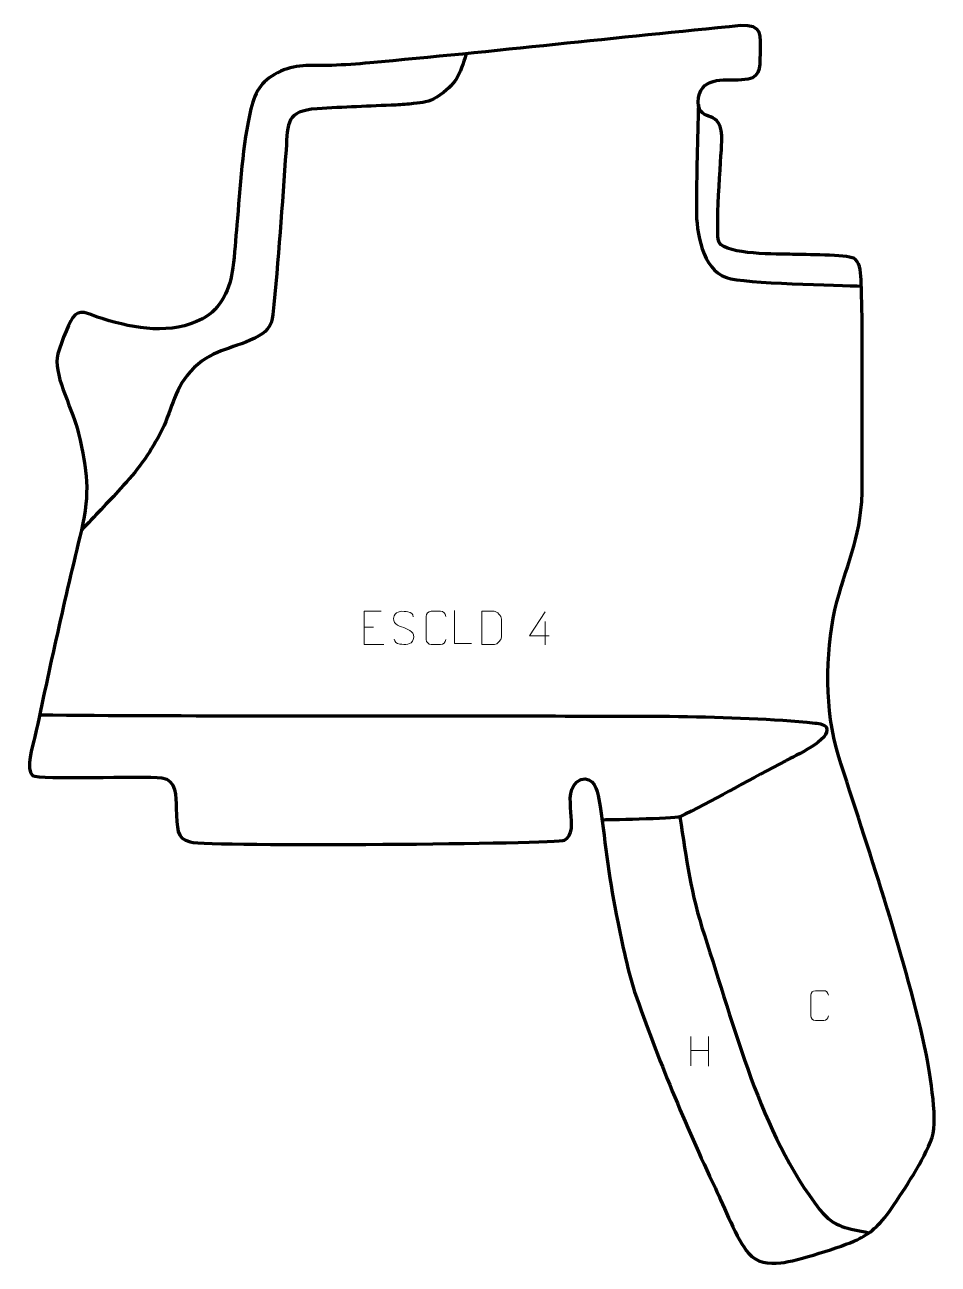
# Model space of a CAD drawing. Header units: millimetres. Extents: x 1025 to 1712, y -71 to 863.
import ezdxf

# ---------------------------------------------------------------- set-up
doc = ezdxf.new("R2010")
doc.units = ezdxf.units.MM
doc.header["$MEASUREMENT"] = 0
doc.layers.add('layer 2', color=7, linetype='Continuous')
doc.layers.add('layer 3', color=7, linetype='Continuous')

msp = doc.modelspace()

# ---------------------------------------------------------------- linework, layer by layer
at = {"layer": 'layer 2', "color": 142, "lineweight": 158}
for points, knots in [([(1357.0333, 841.1524), (1351.9986, 824.6786), (1349.5689, 818.2209), (1334.7851, 808.3515), (1334.7851, 808.3515), (1328.8264, 804.4745), (1324.1523, 804.2935), (1317.3439, 803.5298), (1317.3439, 803.5298), (1312.9124, 803.0018), (1308.5149, 802.6551), (1304.0603, 802.4142), (1304.0603, 802.4142), (1284.2502, 801.5843), (1264.4464, 800.9297), (1244.6612, 799.5855), (1244.6612, 799.5855), (1221.1175, 797.9597), (1222.7226, 789.5921), (1221.2476, 768.6276), (1221.2476, 768.6276), (1218.3367, 727.2549), (1215.4398, 685.8582), (1211.4325, 644.5752), (1211.4325, 644.5752), (1210.5054, 635.2511), (1205.9723, 631.0439), (1197.7371, 626.9547), (1197.7371, 626.9547), (1178.8014, 617.5523), (1165.5176, 619.1921), (1149.0959, 601.5913), (1149.0959, 601.5913), (1136.0111, 586.5943), (1135.1465, 571.3933), (1126.4851, 554.965), (1126.4851, 554.965), (1118.1453, 539.1466), (1108.7552, 526.7003), (1096.7079, 513.5764), (1096.7079, 513.5764), (1086.9278, 503.0461), (1076.9872, 492.6635), (1067.1632, 482.1733)], [0, 0, 0, 0, 0.08333333, 0.08333333, 0.08333333, 0.08333333, 0.16666667, 0.16666667, 0.16666667, 0.16666667, 0.25, 0.25, 0.25, 0.25, 0.33333333, 0.33333333, 0.33333333, 0.33333333, 0.41666667, 0.41666667, 0.41666667, 0.41666667, 0.5, 0.5, 0.5, 0.5, 0.58333333, 0.58333333, 0.58333333, 0.58333333, 0.66666667, 0.66666667, 0.66666667, 0.66666667, 0.75, 0.75, 0.75, 0.75, 0.83333333, 0.83333333, 0.83333333, 0.83333333, 1, 1, 1, 1]), ([(1531.8203, 802.9039), (1531.3118, 776.5506), (1530.3315, 749.9674), (1530.3047, 723.6362), (1530.3047, 723.6362), (1530.2875, 706.6748), (1534.4805, 678.8103), (1553.0894, 672.4328), (1553.0894, 672.4328), (1566.7873, 667.7384), (1637.1328, 666.98), (1655.2945, 666.0332)], [0, 0, 0, 0, 0.25, 0.25, 0.25, 0.25, 0.5, 0.5, 0.5, 0.5, 1, 1, 1, 1]), ([(1035.6533, 343.1439), (1141.5189, 342.0276), (1276.3966, 342.7633), (1402.0835, 342.3329), (1402.0835, 342.3329), (1481.2752, 342.0617), (1556.4994, 343.4014), (1619.5232, 336.9975), (1619.5232, 336.9975), (1623.6972, 336.5734), (1627.1624, 335.6145), (1628.1915, 333.5964), (1628.1915, 333.5964), (1632.7095, 324.736), (1603.8734, 311.9543), (1597.5711, 308.6133), (1597.5711, 308.6133), (1572.3006, 295.2168), (1547.3982, 281.2321), (1521.8909, 268.2657), (1521.8909, 268.2657), (1520.6418, 267.6317), (1519.1393, 266.8249), (1517.8422, 266.3136), (1517.8422, 266.3136), (1513.6089, 264.8584), (1459.8984, 263.9324), (1459.8984, 263.9324)], [0, 0, 0, 0, 0.125, 0.125, 0.125, 0.125, 0.25, 0.25, 0.25, 0.25, 0.375, 0.375, 0.375, 0.375, 0.5, 0.5, 0.5, 0.5, 0.625, 0.625, 0.625, 0.625, 0.75, 0.75, 0.75, 0.75, 1, 1, 1, 1]), ([(1517.8422, 266.3136), (1522.753, 234.5796), (1526.1361, 208.1726), (1536.3029, 177.2837), (1536.3029, 177.2837), (1559.0771, 108.091), (1578.1486, 28.7764), (1623.3308, -29.6518), (1623.3308, -29.6518), (1634.59, -43.4986), (1644.0866, -43.2672), (1660.3299, -46.9682)], [0, 0, 0, 0, 0.25, 0.25, 0.25, 0.25, 0.5, 0.5, 0.5, 0.5, 1, 1, 1, 1])]:
    msp.add_open_spline(points, degree=3, knots=knots, dxfattribs=at)
at = {"layer": 'layer 2', "color": 250, "lineweight": 9}
for points, knots in [([(1292.9618, 421.1358), (1292.9618, 421.1358), (1280.0879, 421.1358), (1280.0879, 421.1358), (1280.0879, 421.1358), (1280.0879, 421.1358), (1280.0879, 396.1822), (1280.0879, 396.1822), (1280.0879, 396.1822), (1280.0879, 396.1822), (1294.9537, 396.1822), (1294.9537, 396.1822)], [0, 0, 0, 0, 0.25, 0.25, 0.25, 0.25, 0.5, 0.5, 0.5, 0.5, 1, 1, 1, 1]), ([(1309.8724, 408.8248), (1305.6241, 410.2952), (1300.716, 412.091), (1302.7211, 417.6113), (1302.7211, 417.6113), (1304.2246, 421.7512), (1309.4382, 421.3627), (1313.0418, 420.7616), (1313.0418, 420.7616), (1315.9024, 420.2844), (1316.7671, 419.0712), (1317.0777, 416.9871)], [0, 0, 0, 0, 0.25, 0.25, 0.25, 0.25, 0.5, 0.5, 0.5, 0.5, 1, 1, 1, 1]), ([(1341.5625, 399.9928), (1341.4227, 397.6694), (1339.7455, 396.1898), (1337.5978, 396.179), (1337.5978, 396.179), (1335.2659, 396.1794), (1332.934, 396.1794), (1330.6025, 396.179), (1330.6025, 396.179), (1328.6775, 396.0736), (1326.7054, 397.9581), (1326.7166, 399.9754), (1326.7166, 399.9754), (1326.717, 405.7455), (1326.717, 411.5152), (1326.7166, 417.2845), (1326.7166, 417.2845), (1326.7208, 419.4226), (1328.4675, 421.1418), (1330.6199, 421.1283), (1330.6199, 421.1283), (1332.9456, 421.1283), (1335.2717, 421.1283), (1337.5978, 421.1283), (1337.5978, 421.1283), (1339.5444, 421.1638), (1341.5358, 419.6723), (1341.5625, 417.2347)], [0, 0, 0, 0, 0.125, 0.125, 0.125, 0.125, 0.25, 0.25, 0.25, 0.25, 0.375, 0.375, 0.375, 0.375, 0.5, 0.5, 0.5, 0.5, 0.625, 0.625, 0.625, 0.625, 0.75, 0.75, 0.75, 0.75, 1, 1, 1, 1]), ([(1360.9719, 396.7706), (1360.9719, 396.7706), (1348.0228, 396.7706), (1348.0228, 396.7706), (1348.0228, 396.7706), (1348.0228, 396.7706), (1348.0228, 421.7242), (1348.0228, 421.7242)], [0, 0, 0, 0, 0.33333333, 0.33333333, 0.33333333, 0.33333333, 1, 1, 1, 1]), ([(1368.6666, 396.2049), (1370.9984, 396.2053), (1375.9486, 396.1813), (1378.2801, 396.181), (1378.2801, 396.181), (1380.2051, 396.0756), (1383.5237, 399.6172), (1383.5125, 401.6345), (1383.5125, 401.6345), (1383.5121, 407.4046), (1383.5121, 409.5743), (1383.5125, 415.3436), (1383.5125, 415.3436), (1383.5082, 417.4817), (1380.1337, 421.1418), (1377.9813, 421.1283), (1377.9813, 421.1283), (1375.6556, 421.1283), (1370.9313, 421.1283), (1368.6052, 421.1283), (1368.6052, 421.1283), (1368.6056, 415.3814), (1368.6669, 401.9522), (1368.6666, 396.2049)], [0, 0, 0, 0, 0.14285714, 0.14285714, 0.14285714, 0.14285714, 0.28571429, 0.28571429, 0.28571429, 0.28571429, 0.42857143, 0.42857143, 0.42857143, 0.42857143, 0.57142857, 0.57142857, 0.57142857, 0.57142857, 0.71428571, 0.71428571, 0.71428571, 0.71428571, 1, 1, 1, 1]), ([(1419.3706, 402.7535), (1419.3706, 402.7535), (1404.5489, 402.7535), (1404.5489, 402.7535), (1404.5489, 402.7535), (1404.5489, 402.7535), (1416.4265, 420.824), (1416.4265, 420.824)], [0, 0, 0, 0, 0.33333333, 0.33333333, 0.33333333, 0.33333333, 1, 1, 1, 1]), ([(1309.8724, 408.8247), (1313.891, 407.178), (1318.9205, 405.2897), (1317.0865, 399.9294), (1317.0865, 399.9294), (1315.6267, 395.663), (1310.7159, 395.9197), (1306.9898, 396.4744), (1306.9898, 396.4744), (1304.2398, 396.8842), (1303.0189, 398.0977), (1302.6409, 400.2099)], [0, 0, 0, 0, 0.25, 0.25, 0.25, 0.25, 0.5, 0.5, 0.5, 0.5, 1, 1, 1, 1]), ([(1629.7283, 116.4953), (1629.6031, 114.4143), (1628.1009, 113.0891), (1626.1772, 113.0794), (1626.1772, 113.0794), (1624.0886, 113.0797), (1622, 113.0797), (1619.9117, 113.0794), (1619.9117, 113.0794), (1618.1875, 112.985), (1616.4211, 114.6729), (1616.4311, 116.4797), (1616.4311, 116.4797), (1616.4315, 121.6479), (1616.4315, 126.8156), (1616.4311, 131.983), (1616.4311, 131.983), (1616.4349, 133.8981), (1617.9994, 135.438), (1619.9273, 135.4259), (1619.9273, 135.4259), (1622.0103, 135.4259), (1624.0938, 135.4259), (1626.1772, 135.4259), (1626.1772, 135.4259), (1627.9207, 135.4577), (1629.7044, 134.1218), (1629.7283, 131.9384)], [0, 0, 0, 0, 0.125, 0.125, 0.125, 0.125, 0.25, 0.25, 0.25, 0.25, 0.375, 0.375, 0.375, 0.375, 0.5, 0.5, 0.5, 0.5, 0.625, 0.625, 0.625, 0.625, 0.75, 0.75, 0.75, 0.75, 1, 1, 1, 1])]:
    msp.add_open_spline(points, degree=3, knots=knots, dxfattribs=at)
for points in [[(1416.4265, 413.5146), (1416.4265, 413.5146), (1416.4265, 395.8499), (1416.4265, 395.8499)], [(1280.0879, 409.2561), (1280.0879, 409.2561), (1287.256, 409.2561), (1287.256, 409.2561)], [(1526.2018, 101.0268), (1526.2018, 101.0268), (1526.2018, 78.8341), (1526.2018, 78.8341)], [(1539.3175, 101.0268), (1539.3175, 101.0268), (1539.3175, 78.6765), (1539.3175, 78.6765)], [(1526.2193, 90.3844), (1526.2193, 90.3844), (1539.3175, 90.3844), (1539.3175, 90.3844)]]:
    msp.add_open_spline(points, degree=3, dxfattribs=at)
at = {"layer": 'layer 3', "color": 242, "lineweight": 158}
msp.add_open_spline([(1083.4437, 641.3363), (1107.9413, 633.9068), (1134.5585, 629.0877), (1158.402, 641.5176), (1158.402, 641.5176), (1172.5624, 648.8997), (1179.2437, 664.7322), (1181.2298, 679.8189), (1181.2298, 679.8189), (1182.5819, 690.0899), (1183.2661, 701.664), (1184.2206, 712.1574), (1184.2206, 712.1574), (1186.6739, 739.4724), (1188.4695, 773.3704), (1194.8365, 799.5818), (1194.8365, 799.5818), (1198.1809, 813.3498), (1203.783, 821.8905), (1217.3068, 827.9086), (1217.3068, 827.9086), (1229.9853, 833.5506), (1242.2243, 831.9761), (1255.6644, 832.2677), (1255.6644, 832.2677), (1265.2084, 832.642), (1274.7778, 833.3207), (1284.3595, 834.1892), (1284.3595, 834.1892), (1377.0882, 842.5947), (1470.6894, 853.2466), (1563.5879, 862.2614), (1563.5879, 862.2614), (1580.6357, 862.8707), (1578.7491, 855.3801), (1578.5422, 841.3531), (1578.5422, 841.3531), (1578.2418, 829.3831), (1578.7666, 822.0155), (1564.6277, 821.5581), (1564.6277, 821.5581), (1550.0037, 821.085), (1532.4273, 824.2544), (1531.6953, 804.623), (1531.6953, 804.623), (1532.2905, 787.2063), (1550.0886, 802.3936), (1549.4702, 774.8117), (1549.4702, 774.8117), (1548.9885, 763.862), (1544.2641, 704.0227), (1547.4314, 698.8404), (1547.4314, 698.8404), (1553.1668, 689.4562), (1592.0599, 690.3357), (1603.0244, 689.9712), (1603.0244, 689.9712), (1611.2128, 689.719), (1643.6402, 689.6765), (1648.843, 687.0035), (1648.843, 687.0035), (1652.9679, 684.8842), (1654.1927, 678.002), (1654.4174, 670.7853), (1654.4174, 670.7853), (1656.0521, 618.259), (1654.7875, 563.5354), (1655.2352, 510.6723), (1655.2352, 510.6723), (1653.8469, 473.52), (1642.7782, 455.9085), (1634.5465, 422.1239), (1634.5465, 422.1239), (1627.4661, 389.3311), (1627.0223, 345.5109), (1637.0366, 313.3669), (1637.0366, 313.3669), (1659.7681, 241.1783), (1685.7587, 167.46), (1702.1846, 93.6564), (1702.1846, 93.6564), (1705.4613, 77.9804), (1712.4418, 39.3688), (1707.9739, 24.9622), (1707.9739, 24.9622), (1700.9872, 6.4823), (1688.0412, -12.3706), (1677.062, -28.8696), (1677.062, -28.8696), (1668.1171, -41.8052), (1660.5611, -47.9177), (1651.3946, -52.151), (1651.3946, -52.151), (1639.8896, -57.4643), (1606.1055, -68.2531), (1593.8904, -69.5806), (1593.8904, -69.5806), (1584.5884, -70.5916), (1575.5874, -69.3175), (1569.5735, -62.3308), (1569.5735, -62.3308), (1560.7361, -52.0638), (1550.9572, -26.8045), (1544.6036, -13.3901), (1544.6036, -13.3901), (1521.4755, 35.1871), (1501.5249, 83.8417), (1483.7825, 134.6235), (1483.7825, 134.6235), (1477.7878, 152.5735), (1473.9521, 174.3807), (1469.826, 193.1348), (1469.826, 193.1348), (1464.1291, 221.7979), (1461.4085, 250.7361), (1456.9189, 279.5735), (1456.9189, 279.5735), (1455.72, 287.0662), (1453.012, 296.8469), (1443.174, 294.5592), (1443.174, 294.5592), (1433.6565, 289.5393), (1435.172, 279.2088), (1435.8709, 269.8538), (1435.8709, 269.8538), (1436.5015, 261.4142), (1437.6692, 252.3789), (1430.8605, 248.6861), (1430.8605, 248.6861), (1426.0948, 246.1013), (1165.0707, 243.5935), (1149.1496, 247.4763), (1149.1496, 247.4763), (1138.2653, 250.1306), (1139.3589, 257.5358), (1138.632, 272.7687), (1138.632, 272.7687), (1138.2225, 281.3521), (1138.7374, 294.3461), (1127.8153, 295.6993), (1127.8153, 295.6993), (1112.7644, 297.3946), (1035.1981, 294.0127), (1030.4364, 297.5967), (1030.4364, 297.5967), (1024.5038, 302.0621), (1030.6831, 319.8308), (1032.1296, 326.5474), (1032.1296, 326.5474), (1043.1808, 378.8383), (1054.4945, 430.2316), (1067.1632, 482.1733), (1067.1632, 482.1733), (1073.7692, 510.958), (1071.4744, 526.7667), (1065.0626, 555.146), (1065.0626, 555.146), (1061.3488, 571.5835), (1046.9244, 597.1222), (1048.8826, 612.1503), (1048.8826, 612.1503), (1049.6992, 618.4174), (1057.1922, 637.3381), (1060.5587, 642.2574), (1060.5587, 642.2574), (1065.4649, 649.4266), (1072.3994, 645.1168), (1079.3572, 642.7351), (1079.3572, 642.7351), (1079.3572, 642.7351), (1083.4437, 641.3363), (1083.4437, 641.3363)], degree=3, knots=[0, 0, 0, 0, 0.02272727, 0.02272727, 0.02272727, 0.02272727, 0.04545455, 0.04545455, 0.04545455, 0.04545455, 0.06818182, 0.06818182, 0.06818182, 0.06818182, 0.09090909, 0.09090909, 0.09090909, 0.09090909, 0.11363636, 0.11363636, 0.11363636, 0.11363636, 0.13636364, 0.13636364, 0.13636364, 0.13636364, 0.15909091, 0.15909091, 0.15909091, 0.15909091, 0.18181818, 0.18181818, 0.18181818, 0.18181818, 0.20454545, 0.20454545, 0.20454545, 0.20454545, 0.22727273, 0.22727273, 0.22727273, 0.22727273, 0.25, 0.25, 0.25, 0.25, 0.27272727, 0.27272727, 0.27272727, 0.27272727, 0.29545455, 0.29545455, 0.29545455, 0.29545455, 0.31818182, 0.31818182, 0.31818182, 0.31818182, 0.34090909, 0.34090909, 0.34090909, 0.34090909, 0.36363636, 0.36363636, 0.36363636, 0.36363636, 0.38636364, 0.38636364, 0.38636364, 0.38636364, 0.40909091, 0.40909091, 0.40909091, 0.40909091, 0.43181818, 0.43181818, 0.43181818, 0.43181818, 0.45454545, 0.45454545, 0.45454545, 0.45454545, 0.47727273, 0.47727273, 0.47727273, 0.47727273, 0.5, 0.5, 0.5, 0.5, 0.52272727, 0.52272727, 0.52272727, 0.52272727, 0.54545455, 0.54545455, 0.54545455, 0.54545455, 0.56818182, 0.56818182, 0.56818182, 0.56818182, 0.59090909, 0.59090909, 0.59090909, 0.59090909, 0.61363636, 0.61363636, 0.61363636, 0.61363636, 0.63636364, 0.63636364, 0.63636364, 0.63636364, 0.65909091, 0.65909091, 0.65909091, 0.65909091, 0.68181818, 0.68181818, 0.68181818, 0.68181818, 0.70454545, 0.70454545, 0.70454545, 0.70454545, 0.72727273, 0.72727273, 0.72727273, 0.72727273, 0.75, 0.75, 0.75, 0.75, 0.77272727, 0.77272727, 0.77272727, 0.77272727, 0.79545455, 0.79545455, 0.79545455, 0.79545455, 0.81818182, 0.81818182, 0.81818182, 0.81818182, 0.84090909, 0.84090909, 0.84090909, 0.84090909, 0.86363636, 0.86363636, 0.86363636, 0.86363636, 0.88636364, 0.88636364, 0.88636364, 0.88636364, 0.90909091, 0.90909091, 0.90909091, 0.90909091, 0.93181818, 0.93181818, 0.93181818, 0.93181818, 0.95454545, 0.95454545, 0.95454545, 0.95454545, 1, 1, 1, 1], dxfattribs=at)

doc.saveas('drawing.dxf')
